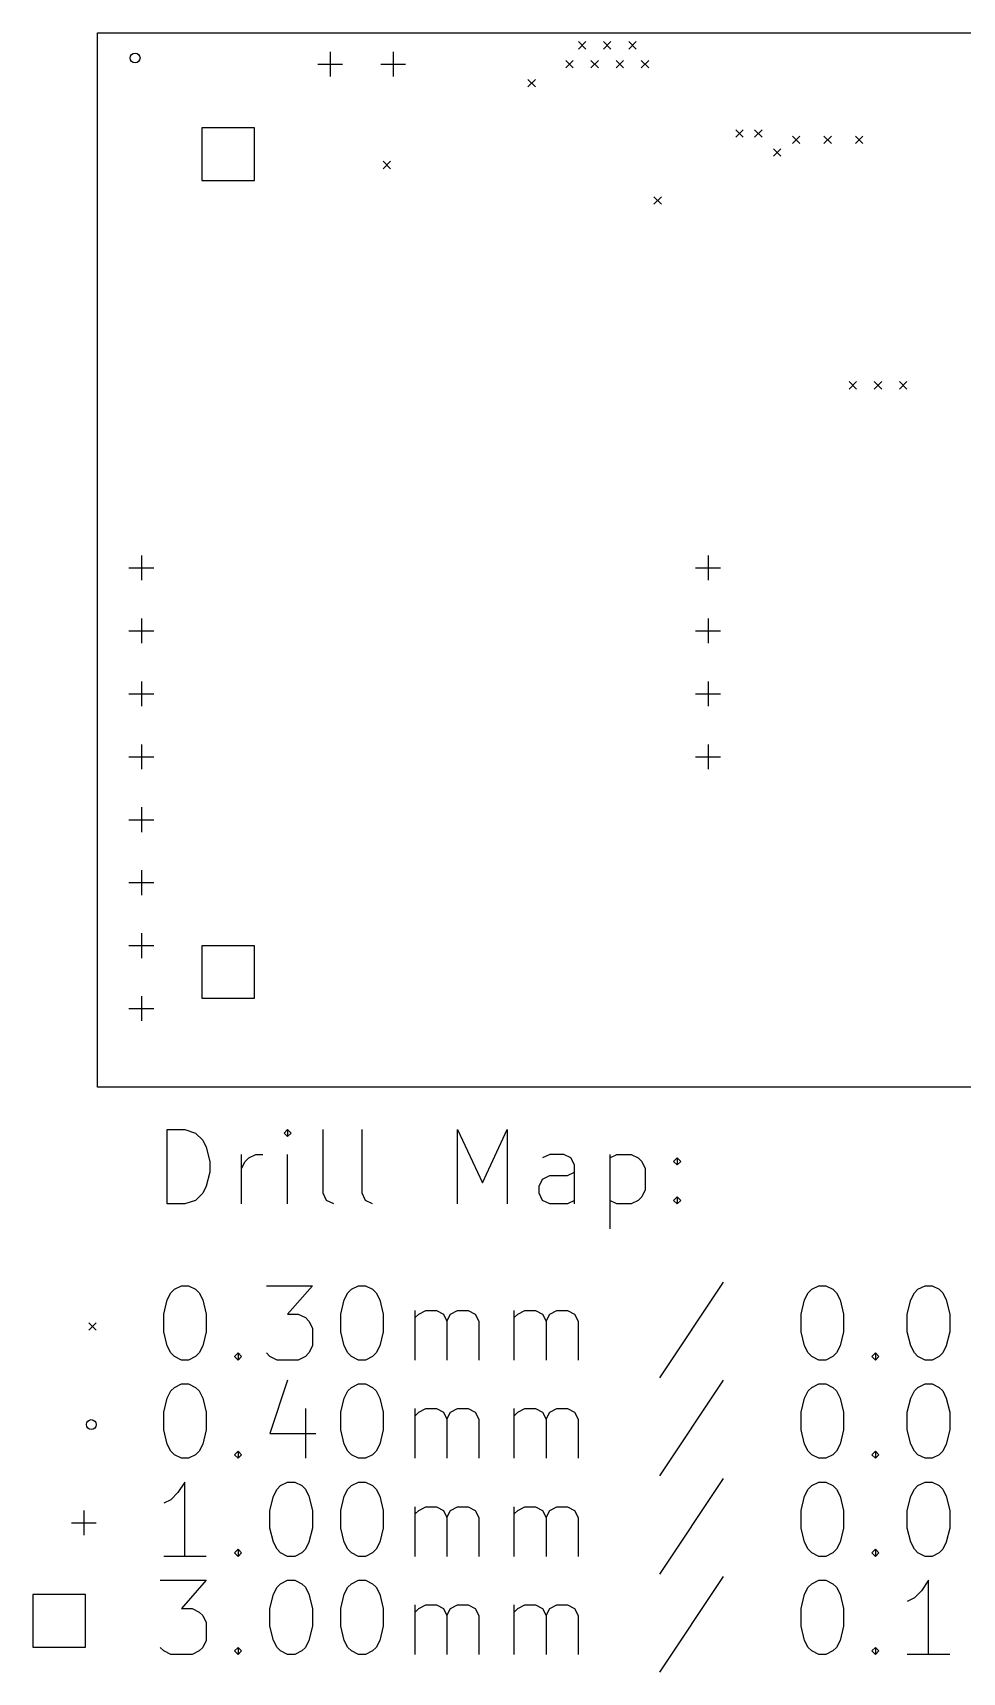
# Model space of a CAD drawing. Extents: x 3.28 to 6.16, y -3.77 to -1.15.
# Drawn here: x 3.278 to 4.754, y -3.754 to -1.15 of the extents above; entities that cross this region are included whole.
import ezdxf

# ---------------------------------------------------------------- set-up
doc = ezdxf.new("R2010")
doc.units = 0
doc.header["$MEASUREMENT"] = 0
doc.layers.add('BLACK', color=7, linetype='CONTINUOUS')

msp = doc.modelspace()

# ---------------------------------------------------------------- linework, layer by layer
at = {"layer": 'BLACK', "linetype": 'CONTINUOUS'}
for p, q in [((3.38031, -1.15), (6.15591, -1.15)), ((3.38031, -2.825), (3.38031, -1.15)), ((4.14409, -1.16409), (4.15591, -1.17591)), ((4.15591, -1.16409), (4.14409, -1.17591)), ((4.18409, -1.16409), (4.19591, -1.17591)), ((4.19591, -1.16409), (4.18409, -1.17591)), ((4.22409, -1.16409), (4.23591, -1.17591)), ((4.23591, -1.16409), (4.22409, -1.17591)), ((3.75, -1.18031), (3.75, -1.21969)), ((3.85, -1.18031), (3.85, -1.21969)), ((4.12409, -1.19409), (4.13591, -1.20591)), ((4.13591, -1.19409), (4.12409, -1.20591)), ((4.16409, -1.19409), (4.17591, -1.20591)), ((4.17591, -1.19409), (4.16409, -1.20591)), ((4.20409, -1.19409), (4.21591, -1.20591)), ((4.21591, -1.19409), (4.20409, -1.20591)), ((4.24409, -1.19409), (4.25591, -1.20591)), ((4.25591, -1.19409), (4.24409, -1.20591)), ((3.73031, -1.2), (3.76969, -1.2)), ((3.83031, -1.2), (3.86969, -1.2)), ((4.06409, -1.22409), (4.07591, -1.23591)), ((4.07591, -1.22409), (4.06409, -1.23591)), ((3.62955, -1.301), (3.54604, -1.301)), ((3.54604, -1.301), (3.54604, -1.38451)), ((3.62955, -1.38451), (3.62955, -1.301)), ((4.39409, -1.30409), (4.40591, -1.31591)), ((4.40591, -1.30409), (4.39409, -1.31591)), ((4.42409, -1.30409), (4.43591, -1.31591)), ((4.43591, -1.30409), (4.42409, -1.31591)), ((4.48409, -1.31409), (4.49591, -1.32591)), ((4.49591, -1.31409), (4.48409, -1.32591)), ((4.53409, -1.31409), (4.54591, -1.32591)), ((4.54591, -1.31409), (4.53409, -1.32591)), ((4.58409, -1.31409), (4.59591, -1.32591)), ((4.59591, -1.31409), (4.58409, -1.32591)), ((3.83409, -1.35409), (3.84591, -1.36591)), ((3.84591, -1.35409), (3.83409, -1.36591)), ((4.45409, -1.33409), (4.46591, -1.34591)), ((4.46591, -1.33409), (4.45409, -1.34591)), ((3.54604, -1.38451), (3.62955, -1.38451)), ((4.26409, -1.41047), (4.27591, -1.42228)), ((4.27591, -1.41047), (4.26409, -1.42228)), ((4.57409, -1.70409), (4.58591, -1.71591)), ((4.58591, -1.70409), (4.57409, -1.71591)), ((4.61409, -1.70409), (4.62591, -1.71591)), ((4.62591, -1.70409), (4.61409, -1.71591)), ((4.65409, -1.70409), (4.66591, -1.71591)), ((4.66591, -1.70409), (4.65409, -1.71591)), ((3.43031, -2), (3.46969, -2)), ((3.45, -1.98031), (3.45, -2.01969)), ((4.33031, -2), (4.36969, -2)), ((4.35, -1.98031), (4.35, -2.01969)), ((3.45, -2.08031), (3.45, -2.11969)), ((4.35, -2.08031), (4.35, -2.11969)), ((3.43031, -2.1), (3.46969, -2.1)), ((4.33031, -2.1), (4.36969, -2.1)), ((3.45, -2.18031), (3.45, -2.21969)), ((4.35, -2.18031), (4.35, -2.21969)), ((3.43031, -2.2), (3.46969, -2.2)), ((4.33031, -2.2), (4.36969, -2.2)), ((3.45, -2.28031), (3.45, -2.31969)), ((4.35, -2.28031), (4.35, -2.31969)), ((3.43031, -2.3), (3.46969, -2.3)), ((4.33031, -2.3), (4.36969, -2.3)), ((3.45, -2.38031), (3.45, -2.41969)), ((3.43031, -2.4), (3.46969, -2.4)), ((3.43031, -2.5), (3.46969, -2.5)), ((3.45, -2.48031), (3.45, -2.51969)), ((3.43031, -2.6), (3.46969, -2.6)), ((3.45, -2.58031), (3.45, -2.61969)), ((3.62955, -2.60021), (3.54604, -2.60021)), ((3.54604, -2.60021), (3.54604, -2.68373)), ((3.62955, -2.68373), (3.62955, -2.60021)), ((3.45, -2.68031), (3.45, -2.71969)), ((3.43031, -2.7), (3.46969, -2.7)), ((3.54604, -2.68373), (3.62955, -2.68373)), ((6.08, -2.825), (3.38031, -2.825)), ((3.49111, -3.01032), (3.49111, -2.89221)), ((3.49111, -2.89221), (3.51924, -2.89221)), ((3.51924, -2.89221), (3.53611, -2.89783)), ((3.53611, -2.89783), (3.54736, -2.90908)), ((3.54736, -2.90908), (3.55298, -2.92033)), ((3.68234, -2.89221), (3.67672, -2.89783)), ((3.67672, -2.89783), (3.68234, -2.90346)), ((3.68796, -2.89783), (3.68234, -2.89221)), ((3.68234, -2.89221), (3.68234, -2.90346)), ((3.68234, -2.90346), (3.68796, -2.89783)), ((3.73858, -2.99345), (3.73858, -2.89221)), ((3.80045, -2.99345), (3.80045, -2.89221)), ((3.95231, -3.01032), (3.95231, -2.89221)), ((3.95231, -2.89221), (3.99168, -2.97657)), ((3.99168, -2.97657), (4.03105, -2.89221)), ((4.03105, -2.89221), (4.03105, -3.01032)), ((3.55298, -2.92033), (3.55861, -2.94283)), ((3.60922, -3.01032), (3.60922, -2.93158)), ((3.61485, -2.94283), (3.62047, -2.9372)), ((3.62047, -2.9372), (3.63172, -2.93158)), ((3.63172, -2.93158), (3.64297, -2.93158)), ((3.68234, -3.01032), (3.68234, -2.93158)), ((4.09854, -2.93158), (4.08729, -2.9372)), ((4.12103, -2.93158), (4.09854, -2.93158)), ((4.13228, -2.9372), (4.12103, -2.93158)), ((4.13791, -2.94845), (4.13228, -2.9372)), ((4.19415, -2.93158), (4.19415, -3.04969)), ((4.19415, -2.9372), (4.2054, -2.93158)), ((4.2054, -2.93158), (4.2279, -2.93158)), ((4.2279, -2.93158), (4.23915, -2.9372)), ((4.23915, -2.9372), (4.24477, -2.94283)), ((4.29539, -2.94283), (4.30101, -2.9372)), ((4.30101, -2.9372), (4.30664, -2.94283)), ((4.30101, -2.9372), (4.30101, -2.94845)), ((3.55861, -2.9597), (3.55298, -2.9822)), ((3.55861, -2.94283), (3.55861, -2.9597)), ((3.60922, -2.95408), (3.61485, -2.94283)), ((4.08729, -2.97095), (4.09854, -2.96533)), ((4.09854, -2.96533), (4.12666, -2.96533)), ((4.12666, -2.96533), (4.13791, -2.9597)), ((4.13791, -3.01032), (4.13791, -2.94845)), ((4.24477, -2.94283), (4.25039, -2.95408)), ((4.25039, -2.95408), (4.25039, -2.98782)), ((4.30101, -2.94845), (4.29539, -2.94283)), ((4.30664, -2.94283), (4.30101, -2.94845)), ((3.54736, -2.99345), (3.53611, -3.0047)), ((3.55298, -2.9822), (3.54736, -2.99345)), ((3.74421, -3.0047), (3.73858, -2.99345)), ((3.80607, -3.0047), (3.80045, -2.99345)), ((4.08166, -2.9822), (4.08729, -2.97095)), ((4.08166, -2.99345), (4.08166, -2.9822)), ((4.08729, -3.0047), (4.08166, -2.99345)), ((4.25039, -2.98782), (4.24477, -2.99907)), ((3.51924, -3.01032), (3.49111, -3.01032)), ((3.53611, -3.0047), (3.51924, -3.01032)), ((3.75546, -3.01032), (3.74421, -3.0047)), ((3.81732, -3.01032), (3.80607, -3.0047)), ((4.09854, -3.01032), (4.08729, -3.0047)), ((4.12666, -3.01032), (4.09854, -3.01032)), ((4.13791, -3.0047), (4.12666, -3.01032)), ((4.2054, -3.01032), (4.19415, -3.0047)), ((4.2279, -3.01032), (4.2054, -3.01032)), ((4.23915, -3.0047), (4.2279, -3.01032)), ((4.24477, -2.99907), (4.23915, -3.0047)), ((4.29539, -3.0047), (4.30101, -2.99907)), ((4.30101, -3.01032), (4.29539, -3.0047)), ((4.30101, -2.99907), (4.30664, -3.0047)), ((4.30101, -2.99907), (4.30101, -3.01032)), ((4.30664, -3.0047), (4.30101, -3.01032)), ((3.49674, -3.15149), (3.50236, -3.14587)), ((3.50236, -3.14587), (3.51361, -3.14024)), ((3.51361, -3.14024), (3.52486, -3.14024)), ((3.52486, -3.14024), (3.53611, -3.14587)), ((3.53611, -3.14587), (3.54173, -3.15149)), ((3.64859, -3.14024), (3.72171, -3.14024)), ((3.72171, -3.14024), (3.68234, -3.18524)), ((3.77795, -3.15149), (3.78358, -3.14587)), ((3.78358, -3.14587), (3.79483, -3.14024)), ((3.79483, -3.14024), (3.80607, -3.14024)), ((3.80607, -3.14024), (3.81732, -3.14587)), ((3.81732, -3.14587), (3.82295, -3.15149)), ((4.37413, -3.13462), (4.27289, -3.28647)), ((4.50911, -3.15149), (4.51474, -3.14587)), ((4.51474, -3.14587), (4.52598, -3.14024)), ((4.52598, -3.14024), (4.53723, -3.14024)), ((4.53723, -3.14024), (4.54848, -3.14587)), ((4.54848, -3.14587), (4.55411, -3.15149)), ((4.67784, -3.15149), (4.68346, -3.14587)), ((4.68346, -3.14587), (4.69471, -3.14024)), ((4.69471, -3.14024), (4.70596, -3.14024)), ((4.70596, -3.14024), (4.71721, -3.14587)), ((4.71721, -3.14587), (4.72283, -3.15149)), ((3.48549, -3.18524), (3.49111, -3.16274)), ((3.49111, -3.16274), (3.49674, -3.15149)), ((3.54173, -3.15149), (3.54736, -3.16274)), ((3.54736, -3.16274), (3.55298, -3.18524)), ((3.7667, -3.18524), (3.77233, -3.16274)), ((3.77233, -3.16274), (3.77795, -3.15149)), ((3.82295, -3.15149), (3.82857, -3.16274)), ((3.82857, -3.16274), (3.8342, -3.18524)), ((4.49786, -3.18524), (4.50349, -3.16274)), ((4.50349, -3.16274), (4.50911, -3.15149)), ((4.55411, -3.15149), (4.55973, -3.16274)), ((4.55973, -3.16274), (4.56535, -3.18524)), ((4.66659, -3.18524), (4.67222, -3.16274)), ((4.67222, -3.16274), (4.67784, -3.15149)), ((4.72283, -3.15149), (4.72846, -3.16274)), ((4.72846, -3.16274), (4.73408, -3.18524)), ((3.36654, -3.19902), (3.37835, -3.21083)), ((3.37835, -3.19902), (3.36654, -3.21083)), ((3.48549, -3.21336), (3.48549, -3.18524)), ((3.55298, -3.18524), (3.55298, -3.21336)), ((3.68234, -3.18524), (3.69921, -3.18524)), ((3.69921, -3.18524), (3.71046, -3.19086)), ((3.71046, -3.19086), (3.71609, -3.19648)), ((3.71609, -3.19648), (3.72171, -3.20773)), ((3.7667, -3.21336), (3.7667, -3.18524)), ((3.8342, -3.18524), (3.8342, -3.21336)), ((3.88481, -3.25835), (3.88481, -3.17961)), ((3.88481, -3.19086), (3.89044, -3.18524)), ((3.89044, -3.18524), (3.90169, -3.17961)), ((3.90169, -3.17961), (3.91856, -3.17961)), ((3.91856, -3.17961), (3.92981, -3.18524)), ((3.92981, -3.18524), (3.93543, -3.19648)), ((3.93543, -3.19648), (3.94106, -3.18524)), ((3.93543, -3.19648), (3.93543, -3.25835)), ((3.94106, -3.18524), (3.95231, -3.17961)), ((3.95231, -3.17961), (3.96918, -3.17961)), ((3.96918, -3.17961), (3.98043, -3.18524)), ((3.98043, -3.18524), (3.98605, -3.19648)), ((3.98605, -3.19648), (3.98605, -3.25835)), ((4.04229, -3.25835), (4.04229, -3.17961)), ((4.04229, -3.19086), (4.04792, -3.18524)), ((4.04792, -3.18524), (4.05917, -3.17961)), ((4.05917, -3.17961), (4.07604, -3.17961)), ((4.07604, -3.17961), (4.08729, -3.18524)), ((4.08729, -3.18524), (4.09291, -3.19648)), ((4.09291, -3.19648), (4.09854, -3.18524)), ((4.09291, -3.19648), (4.09291, -3.25835)), ((4.09854, -3.18524), (4.10979, -3.17961)), ((4.10979, -3.17961), (4.12666, -3.17961)), ((4.12666, -3.17961), (4.13791, -3.18524)), ((4.13791, -3.18524), (4.14353, -3.19648)), ((4.14353, -3.19648), (4.14353, -3.25835)), ((4.49786, -3.21336), (4.49786, -3.18524)), ((4.56535, -3.18524), (4.56535, -3.21336)), ((4.66659, -3.21336), (4.66659, -3.18524)), ((4.73408, -3.18524), (4.73408, -3.21336)), ((3.49111, -3.23585), (3.48549, -3.21336)), ((3.55298, -3.21336), (3.54736, -3.23585)), ((3.72171, -3.20773), (3.72171, -3.23585)), ((3.77233, -3.23585), (3.7667, -3.21336)), ((3.8342, -3.21336), (3.82857, -3.23585)), ((4.50349, -3.23585), (4.49786, -3.21336)), ((4.56535, -3.21336), (4.55973, -3.23585)), ((4.67222, -3.23585), (4.66659, -3.21336)), ((4.73408, -3.21336), (4.72846, -3.23585)), ((3.49674, -3.2471), (3.49111, -3.23585)), ((3.50236, -3.25273), (3.49674, -3.2471)), ((3.51361, -3.25835), (3.50236, -3.25273)), ((3.53611, -3.25273), (3.52486, -3.25835)), ((3.54173, -3.2471), (3.53611, -3.25273)), ((3.54736, -3.23585), (3.54173, -3.2471)), ((3.59798, -3.25273), (3.6036, -3.2471)), ((3.6036, -3.25835), (3.59798, -3.25273)), ((3.6036, -3.2471), (3.60922, -3.25273)), ((3.6036, -3.2471), (3.6036, -3.25835)), ((3.60922, -3.25273), (3.6036, -3.25835)), ((3.65422, -3.25273), (3.64859, -3.2471)), ((3.66547, -3.25835), (3.65422, -3.25273)), ((3.71046, -3.25273), (3.69921, -3.25835)), ((3.71609, -3.2471), (3.71046, -3.25273)), ((3.72171, -3.23585), (3.71609, -3.2471)), ((3.77795, -3.2471), (3.77233, -3.23585)), ((3.78358, -3.25273), (3.77795, -3.2471)), ((3.79483, -3.25835), (3.78358, -3.25273)), ((3.81732, -3.25273), (3.80607, -3.25835)), ((3.82295, -3.2471), (3.81732, -3.25273)), ((3.82857, -3.23585), (3.82295, -3.2471)), ((4.50911, -3.2471), (4.50349, -3.23585)), ((4.51474, -3.25273), (4.50911, -3.2471)), ((4.52598, -3.25835), (4.51474, -3.25273)), ((4.54848, -3.25273), (4.53723, -3.25835)), ((4.55411, -3.2471), (4.54848, -3.25273)), ((4.55973, -3.23585), (4.55411, -3.2471)), ((4.61035, -3.25273), (4.61597, -3.2471)), ((4.61597, -3.25835), (4.61035, -3.25273)), ((4.61597, -3.2471), (4.6216, -3.25273)), ((4.61597, -3.2471), (4.61597, -3.25835)), ((4.6216, -3.25273), (4.61597, -3.25835)), ((4.67784, -3.2471), (4.67222, -3.23585)), ((4.68346, -3.25273), (4.67784, -3.2471)), ((4.69471, -3.25835), (4.68346, -3.25273)), ((4.71721, -3.25273), (4.70596, -3.25835)), ((4.72283, -3.2471), (4.71721, -3.25273)), ((4.72846, -3.23585), (4.72283, -3.2471)), ((3.52486, -3.25835), (3.51361, -3.25835)), ((3.69921, -3.25835), (3.66547, -3.25835)), ((3.80607, -3.25835), (3.79483, -3.25835)), ((4.53723, -3.25835), (4.52598, -3.25835)), ((4.70596, -3.25835), (4.69471, -3.25835)), ((3.49674, -3.3074), (3.50236, -3.30177)), ((3.50236, -3.30177), (3.51361, -3.29615)), ((3.51361, -3.29615), (3.52486, -3.29615)), ((3.52486, -3.29615), (3.53611, -3.30177)), ((3.53611, -3.30177), (3.54173, -3.3074)), ((3.68234, -3.29052), (3.65422, -3.37489)), ((3.77795, -3.3074), (3.78358, -3.30177)), ((3.78358, -3.30177), (3.79483, -3.29615)), ((3.79483, -3.29615), (3.80607, -3.29615)), ((3.80607, -3.29615), (3.81732, -3.30177)), ((3.81732, -3.30177), (3.82295, -3.3074)), ((4.37413, -3.29052), (4.27289, -3.44238)), ((4.50911, -3.3074), (4.51474, -3.30177)), ((4.51474, -3.30177), (4.52598, -3.29615)), ((4.52598, -3.29615), (4.53723, -3.29615)), ((4.53723, -3.29615), (4.54848, -3.30177)), ((4.54848, -3.30177), (4.55411, -3.3074)), ((4.67784, -3.3074), (4.68346, -3.30177)), ((4.68346, -3.30177), (4.69471, -3.29615)), ((4.69471, -3.29615), (4.70596, -3.29615)), ((4.70596, -3.29615), (4.71721, -3.30177)), ((4.71721, -3.30177), (4.72283, -3.3074)), ((3.48549, -3.34114), (3.49111, -3.31864)), ((3.49111, -3.31864), (3.49674, -3.3074)), ((3.54173, -3.3074), (3.54736, -3.31864)), ((3.54736, -3.31864), (3.55298, -3.34114)), ((3.7667, -3.34114), (3.77233, -3.31864)), ((3.77233, -3.31864), (3.77795, -3.3074)), ((3.82295, -3.3074), (3.82857, -3.31864)), ((3.82857, -3.31864), (3.8342, -3.34114)), ((4.49786, -3.34114), (4.50349, -3.31864)), ((4.50349, -3.31864), (4.50911, -3.3074)), ((4.55411, -3.3074), (4.55973, -3.31864)), ((4.55973, -3.31864), (4.56535, -3.34114)), ((4.66659, -3.34114), (4.67222, -3.31864)), ((4.67222, -3.31864), (4.67784, -3.3074)), ((4.72283, -3.3074), (4.72846, -3.31864)), ((4.72846, -3.31864), (4.73408, -3.34114)), ((3.48549, -3.36926), (3.48549, -3.34114)), ((3.55298, -3.34114), (3.55298, -3.36926)), ((3.71046, -3.33552), (3.71046, -3.41426)), ((3.7667, -3.36926), (3.7667, -3.34114)), ((3.8342, -3.34114), (3.8342, -3.36926)), ((3.88481, -3.41426), (3.88481, -3.33552)), ((3.88481, -3.34677), (3.89044, -3.34114)), ((3.89044, -3.34114), (3.90169, -3.33552)), ((3.90169, -3.33552), (3.91856, -3.33552)), ((3.91856, -3.33552), (3.92981, -3.34114)), ((3.92981, -3.34114), (3.93543, -3.35239)), ((3.93543, -3.35239), (3.94106, -3.34114)), ((3.93543, -3.35239), (3.93543, -3.41426)), ((3.94106, -3.34114), (3.95231, -3.33552)), ((3.95231, -3.33552), (3.96918, -3.33552)), ((3.96918, -3.33552), (3.98043, -3.34114)), ((3.98043, -3.34114), (3.98605, -3.35239)), ((3.98605, -3.35239), (3.98605, -3.41426)), ((4.04229, -3.41426), (4.04229, -3.33552)), ((4.04229, -3.34677), (4.04792, -3.34114)), ((4.04792, -3.34114), (4.05917, -3.33552)), ((4.05917, -3.33552), (4.07604, -3.33552)), ((4.07604, -3.33552), (4.08729, -3.34114)), ((4.08729, -3.34114), (4.09291, -3.35239)), ((4.09291, -3.35239), (4.09854, -3.34114)), ((4.09291, -3.35239), (4.09291, -3.41426)), ((4.09854, -3.34114), (4.10979, -3.33552)), ((4.10979, -3.33552), (4.12666, -3.33552)), ((4.12666, -3.33552), (4.13791, -3.34114)), ((4.13791, -3.34114), (4.14353, -3.35239)), ((4.14353, -3.35239), (4.14353, -3.41426)), ((4.49786, -3.36926), (4.49786, -3.34114)), ((4.56535, -3.34114), (4.56535, -3.36926)), ((4.66659, -3.36926), (4.66659, -3.34114)), ((4.73408, -3.34114), (4.73408, -3.36926)), ((3.49111, -3.39176), (3.48549, -3.36926)), ((3.55298, -3.36926), (3.54736, -3.39176)), ((3.65422, -3.37489), (3.72733, -3.37489)), ((3.77233, -3.39176), (3.7667, -3.36926)), ((3.8342, -3.36926), (3.82857, -3.39176)), ((4.50349, -3.39176), (4.49786, -3.36926)), ((4.56535, -3.36926), (4.55973, -3.39176)), ((4.67222, -3.39176), (4.66659, -3.36926)), ((4.73408, -3.36926), (4.72846, -3.39176)), ((3.49674, -3.40301), (3.49111, -3.39176)), ((3.50236, -3.40863), (3.49674, -3.40301)), ((3.51361, -3.41426), (3.50236, -3.40863)), ((3.53611, -3.40863), (3.52486, -3.41426)), ((3.54173, -3.40301), (3.53611, -3.40863)), ((3.54736, -3.39176), (3.54173, -3.40301)), ((3.59798, -3.40863), (3.6036, -3.40301)), ((3.6036, -3.41426), (3.59798, -3.40863)), ((3.6036, -3.40301), (3.60922, -3.40863)), ((3.6036, -3.40301), (3.6036, -3.41426)), ((3.60922, -3.40863), (3.6036, -3.41426)), ((3.77795, -3.40301), (3.77233, -3.39176)), ((3.78358, -3.40863), (3.77795, -3.40301)), ((3.79483, -3.41426), (3.78358, -3.40863)), ((3.81732, -3.40863), (3.80607, -3.41426)), ((3.82295, -3.40301), (3.81732, -3.40863)), ((3.82857, -3.39176), (3.82295, -3.40301)), ((4.50911, -3.40301), (4.50349, -3.39176)), ((4.51474, -3.40863), (4.50911, -3.40301)), ((4.52598, -3.41426), (4.51474, -3.40863)), ((4.54848, -3.40863), (4.53723, -3.41426)), ((4.55411, -3.40301), (4.54848, -3.40863)), ((4.55973, -3.39176), (4.55411, -3.40301)), ((4.61035, -3.40863), (4.61597, -3.40301)), ((4.61597, -3.41426), (4.61035, -3.40863)), ((4.61597, -3.40301), (4.6216, -3.40863)), ((4.61597, -3.40301), (4.61597, -3.41426)), ((4.6216, -3.40863), (4.61597, -3.41426)), ((4.67784, -3.40301), (4.67222, -3.39176)), ((4.68346, -3.40863), (4.67784, -3.40301)), ((4.69471, -3.41426), (4.68346, -3.40863)), ((4.71721, -3.40863), (4.70596, -3.41426)), ((4.72283, -3.40301), (4.71721, -3.40863)), ((4.72846, -3.39176), (4.72283, -3.40301)), ((3.52486, -3.41426), (3.51361, -3.41426)), ((3.80607, -3.41426), (3.79483, -3.41426)), ((4.53723, -3.41426), (4.52598, -3.41426)), ((4.70596, -3.41426), (4.69471, -3.41426)), ((3.51924, -3.45205), (3.50799, -3.46893)), ((3.51924, -3.57016), (3.51924, -3.45205)), ((3.65984, -3.47455), (3.66547, -3.4633)), ((3.66547, -3.4633), (3.67109, -3.45768)), ((3.67109, -3.45768), (3.68234, -3.45205)), ((3.68234, -3.45205), (3.69359, -3.45205)), ((3.69359, -3.45205), (3.70484, -3.45768)), ((3.70484, -3.45768), (3.71046, -3.4633)), ((3.71046, -3.4633), (3.71609, -3.47455)), ((3.77233, -3.47455), (3.77795, -3.4633)), ((3.77795, -3.4633), (3.78358, -3.45768)), ((3.78358, -3.45768), (3.79483, -3.45205)), ((3.79483, -3.45205), (3.80607, -3.45205)), ((3.80607, -3.45205), (3.81732, -3.45768)), ((3.81732, -3.45768), (3.82295, -3.4633)), ((3.82295, -3.4633), (3.82857, -3.47455)), ((4.37413, -3.44643), (4.27289, -3.59828)), ((4.50349, -3.47455), (4.50911, -3.4633)), ((4.50911, -3.4633), (4.51474, -3.45768)), ((4.51474, -3.45768), (4.52598, -3.45205)), ((4.52598, -3.45205), (4.53723, -3.45205)), ((4.53723, -3.45205), (4.54848, -3.45768)), ((4.54848, -3.45768), (4.55411, -3.4633)), ((4.55411, -3.4633), (4.55973, -3.47455)), ((4.67222, -3.47455), (4.67784, -3.4633)), ((4.67784, -3.4633), (4.68346, -3.45768)), ((4.68346, -3.45768), (4.69471, -3.45205)), ((4.69471, -3.45205), (4.70596, -3.45205)), ((4.70596, -3.45205), (4.71721, -3.45768)), ((4.71721, -3.45768), (4.72283, -3.4633)), ((4.72283, -3.4633), (4.72846, -3.47455)), ((3.49674, -3.48017), (3.48549, -3.4858)), ((3.50799, -3.46893), (3.49674, -3.48017)), ((3.65422, -3.49705), (3.65984, -3.47455)), ((3.71609, -3.47455), (3.72171, -3.49705)), ((3.7667, -3.49705), (3.77233, -3.47455)), ((3.82857, -3.47455), (3.8342, -3.49705)), ((4.49786, -3.49705), (4.50349, -3.47455)), ((4.55973, -3.47455), (4.56535, -3.49705)), ((4.66659, -3.49705), (4.67222, -3.47455)), ((4.72846, -3.47455), (4.73408, -3.49705)), ((3.35866, -3.49705), (3.35866, -3.53642)), ((3.65422, -3.52517), (3.65422, -3.49705)), ((3.72171, -3.49705), (3.72171, -3.52517)), ((3.7667, -3.52517), (3.7667, -3.49705)), ((3.8342, -3.49705), (3.8342, -3.52517)), ((3.88481, -3.57016), (3.88481, -3.49142)), ((3.88481, -3.50267), (3.89044, -3.49705)), ((3.89044, -3.49705), (3.90169, -3.49142)), ((3.90169, -3.49142), (3.91856, -3.49142)), ((3.91856, -3.49142), (3.92981, -3.49705)), ((3.92981, -3.49705), (3.93543, -3.5083)), ((3.93543, -3.5083), (3.94106, -3.49705)), ((3.93543, -3.5083), (3.93543, -3.57016)), ((3.94106, -3.49705), (3.95231, -3.49142)), ((3.95231, -3.49142), (3.96918, -3.49142)), ((3.96918, -3.49142), (3.98043, -3.49705)), ((3.98043, -3.49705), (3.98605, -3.5083)), ((3.98605, -3.5083), (3.98605, -3.57016)), ((4.04229, -3.57016), (4.04229, -3.49142)), ((4.04229, -3.50267), (4.04792, -3.49705)), ((4.04792, -3.49705), (4.05917, -3.49142)), ((4.05917, -3.49142), (4.07604, -3.49142)), ((4.07604, -3.49142), (4.08729, -3.49705)), ((4.08729, -3.49705), (4.09291, -3.5083)), ((4.09291, -3.5083), (4.09854, -3.49705)), ((4.09291, -3.5083), (4.09291, -3.57016)), ((4.09854, -3.49705), (4.10979, -3.49142)), ((4.10979, -3.49142), (4.12666, -3.49142)), ((4.12666, -3.49142), (4.13791, -3.49705)), ((4.13791, -3.49705), (4.14353, -3.5083)), ((4.14353, -3.5083), (4.14353, -3.57016)), ((4.49786, -3.52517), (4.49786, -3.49705)), ((4.56535, -3.49705), (4.56535, -3.52517)), ((4.66659, -3.52517), (4.66659, -3.49705)), ((4.73408, -3.49705), (4.73408, -3.52517)), ((3.33898, -3.51673), (3.37835, -3.51673)), ((3.65984, -3.54767), (3.65422, -3.52517)), ((3.72171, -3.52517), (3.71609, -3.54767)), ((3.77233, -3.54767), (3.7667, -3.52517)), ((3.8342, -3.52517), (3.82857, -3.54767)), ((4.50349, -3.54767), (4.49786, -3.52517)), ((4.56535, -3.52517), (4.55973, -3.54767)), ((4.67222, -3.54767), (4.66659, -3.52517)), ((4.73408, -3.52517), (4.72846, -3.54767)), ((3.59798, -3.56454), (3.6036, -3.55891)), ((3.6036, -3.57016), (3.59798, -3.56454)), ((3.6036, -3.55891), (3.60922, -3.56454)), ((3.6036, -3.55891), (3.6036, -3.57016)), ((3.60922, -3.56454), (3.6036, -3.57016)), ((3.66547, -3.55891), (3.65984, -3.54767)), ((3.67109, -3.56454), (3.66547, -3.55891)), ((3.68234, -3.57016), (3.67109, -3.56454)), ((3.70484, -3.56454), (3.69359, -3.57016)), ((3.71046, -3.55891), (3.70484, -3.56454)), ((3.71609, -3.54767), (3.71046, -3.55891)), ((3.77795, -3.55891), (3.77233, -3.54767)), ((3.78358, -3.56454), (3.77795, -3.55891)), ((3.79483, -3.57016), (3.78358, -3.56454)), ((3.81732, -3.56454), (3.80607, -3.57016)), ((3.82295, -3.55891), (3.81732, -3.56454)), ((3.82857, -3.54767), (3.82295, -3.55891)), ((4.50911, -3.55891), (4.50349, -3.54767)), ((4.51474, -3.56454), (4.50911, -3.55891)), ((4.52598, -3.57016), (4.51474, -3.56454)), ((4.54848, -3.56454), (4.53723, -3.57016)), ((4.55411, -3.55891), (4.54848, -3.56454)), ((4.55973, -3.54767), (4.55411, -3.55891)), ((4.61035, -3.56454), (4.61597, -3.55891)), ((4.61597, -3.57016), (4.61035, -3.56454)), ((4.61597, -3.55891), (4.6216, -3.56454)), ((4.61597, -3.55891), (4.61597, -3.57016)), ((4.6216, -3.56454), (4.61597, -3.57016)), ((4.67784, -3.55891), (4.67222, -3.54767)), ((4.68346, -3.56454), (4.67784, -3.55891)), ((4.69471, -3.57016), (4.68346, -3.56454)), ((4.71721, -3.56454), (4.70596, -3.57016)), ((4.72283, -3.55891), (4.71721, -3.56454)), ((4.72846, -3.54767), (4.72283, -3.55891)), ((3.55298, -3.57016), (3.48549, -3.57016)), ((3.69359, -3.57016), (3.68234, -3.57016)), ((3.80607, -3.57016), (3.79483, -3.57016)), ((4.53723, -3.57016), (4.52598, -3.57016)), ((4.70596, -3.57016), (4.69471, -3.57016)), ((3.47986, -3.60796), (3.55298, -3.60796)), ((3.55298, -3.60796), (3.51361, -3.65295)), ((3.65984, -3.63046), (3.66547, -3.61921)), ((3.66547, -3.61921), (3.67109, -3.61358)), ((3.67109, -3.61358), (3.68234, -3.60796)), ((3.68234, -3.60796), (3.69359, -3.60796)), ((3.69359, -3.60796), (3.70484, -3.61358)), ((3.70484, -3.61358), (3.71046, -3.61921)), ((3.71046, -3.61921), (3.71609, -3.63046)), ((3.77233, -3.63046), (3.77795, -3.61921)), ((3.77795, -3.61921), (3.78358, -3.61358)), ((3.78358, -3.61358), (3.79483, -3.60796)), ((3.79483, -3.60796), (3.80607, -3.60796)), ((3.80607, -3.60796), (3.81732, -3.61358)), ((3.81732, -3.61358), (3.82295, -3.61921)), ((3.82295, -3.61921), (3.82857, -3.63046)), ((4.37413, -3.60233), (4.27289, -3.75419)), ((4.50349, -3.63046), (4.50911, -3.61921)), ((4.50911, -3.61921), (4.51474, -3.61358)), ((4.51474, -3.61358), (4.52598, -3.60796)), ((4.52598, -3.60796), (4.53723, -3.60796)), ((4.53723, -3.60796), (4.54848, -3.61358)), ((4.54848, -3.61358), (4.55411, -3.61921)), ((4.55411, -3.61921), (4.55973, -3.63046)), ((4.70034, -3.60796), (4.68909, -3.62483)), ((4.70034, -3.72607), (4.70034, -3.60796)), ((3.36105, -3.63088), (3.27753, -3.63088)), ((3.27753, -3.63088), (3.27753, -3.7144)), ((3.36105, -3.7144), (3.36105, -3.63088)), ((3.65422, -3.65295), (3.65984, -3.63046)), ((3.71609, -3.63046), (3.72171, -3.65295)), ((3.7667, -3.65295), (3.77233, -3.63046)), ((3.82857, -3.63046), (3.8342, -3.65295)), ((4.49786, -3.65295), (4.50349, -3.63046)), ((4.55973, -3.63046), (4.56535, -3.65295)), ((4.67784, -3.63608), (4.66659, -3.6417)), ((4.68909, -3.62483), (4.67784, -3.63608)), ((3.51361, -3.65295), (3.53048, -3.65295)), ((3.53048, -3.65295), (3.54173, -3.65858)), ((3.54173, -3.65858), (3.54736, -3.6642)), ((3.54736, -3.6642), (3.55298, -3.67545)), ((3.65422, -3.68107), (3.65422, -3.65295)), ((3.72171, -3.65295), (3.72171, -3.68107)), ((3.7667, -3.68107), (3.7667, -3.65295)), ((3.8342, -3.65295), (3.8342, -3.68107)), ((3.88481, -3.72607), (3.88481, -3.64733)), ((3.88481, -3.65858), (3.89044, -3.65295)), ((3.89044, -3.65295), (3.90169, -3.64733)), ((3.90169, -3.64733), (3.91856, -3.64733)), ((3.91856, -3.64733), (3.92981, -3.65295)), ((3.92981, -3.65295), (3.93543, -3.6642)), ((3.93543, -3.6642), (3.94106, -3.65295)), ((3.93543, -3.6642), (3.93543, -3.72607)), ((3.94106, -3.65295), (3.95231, -3.64733)), ((3.95231, -3.64733), (3.96918, -3.64733)), ((3.96918, -3.64733), (3.98043, -3.65295)), ((3.98043, -3.65295), (3.98605, -3.6642)), ((3.98605, -3.6642), (3.98605, -3.72607)), ((4.04229, -3.72607), (4.04229, -3.64733)), ((4.04229, -3.65858), (4.04792, -3.65295)), ((4.04792, -3.65295), (4.05917, -3.64733)), ((4.05917, -3.64733), (4.07604, -3.64733)), ((4.07604, -3.64733), (4.08729, -3.65295)), ((4.08729, -3.65295), (4.09291, -3.6642)), ((4.09291, -3.6642), (4.09854, -3.65295)), ((4.09291, -3.6642), (4.09291, -3.72607)), ((4.09854, -3.65295), (4.10979, -3.64733)), ((4.10979, -3.64733), (4.12666, -3.64733)), ((4.12666, -3.64733), (4.13791, -3.65295)), ((4.13791, -3.65295), (4.14353, -3.6642)), ((4.14353, -3.6642), (4.14353, -3.72607)), ((4.49786, -3.68107), (4.49786, -3.65295)), ((4.56535, -3.65295), (4.56535, -3.68107)), ((3.55298, -3.67545), (3.55298, -3.70357)), ((3.65984, -3.70357), (3.65422, -3.68107)), ((3.72171, -3.68107), (3.71609, -3.70357)), ((3.77233, -3.70357), (3.7667, -3.68107)), ((3.8342, -3.68107), (3.82857, -3.70357)), ((4.50349, -3.70357), (4.49786, -3.68107)), ((4.56535, -3.68107), (4.55973, -3.70357)), ((3.27753, -3.7144), (3.36105, -3.7144)), ((3.48549, -3.72044), (3.47986, -3.71482)), ((3.49674, -3.72607), (3.48549, -3.72044)), ((3.54173, -3.72044), (3.53048, -3.72607)), ((3.54736, -3.71482), (3.54173, -3.72044)), ((3.55298, -3.70357), (3.54736, -3.71482)), ((3.59798, -3.72044), (3.6036, -3.71482)), ((3.6036, -3.72607), (3.59798, -3.72044)), ((3.6036, -3.71482), (3.60922, -3.72044)), ((3.6036, -3.71482), (3.6036, -3.72607)), ((3.60922, -3.72044), (3.6036, -3.72607)), ((3.66547, -3.71482), (3.65984, -3.70357)), ((3.67109, -3.72044), (3.66547, -3.71482)), ((3.68234, -3.72607), (3.67109, -3.72044)), ((3.70484, -3.72044), (3.69359, -3.72607)), ((3.71046, -3.71482), (3.70484, -3.72044)), ((3.71609, -3.70357), (3.71046, -3.71482)), ((3.77795, -3.71482), (3.77233, -3.70357)), ((3.78358, -3.72044), (3.77795, -3.71482)), ((3.79483, -3.72607), (3.78358, -3.72044)), ((3.81732, -3.72044), (3.80607, -3.72607)), ((3.82295, -3.71482), (3.81732, -3.72044)), ((3.82857, -3.70357), (3.82295, -3.71482)), ((4.50911, -3.71482), (4.50349, -3.70357)), ((4.51474, -3.72044), (4.50911, -3.71482)), ((4.52598, -3.72607), (4.51474, -3.72044)), ((4.54848, -3.72044), (4.53723, -3.72607)), ((4.55411, -3.71482), (4.54848, -3.72044)), ((4.55973, -3.70357), (4.55411, -3.71482)), ((4.61035, -3.72044), (4.61597, -3.71482)), ((4.61597, -3.72607), (4.61035, -3.72044)), ((4.61597, -3.71482), (4.6216, -3.72044)), ((4.61597, -3.71482), (4.61597, -3.72607)), ((4.6216, -3.72044), (4.61597, -3.72607)), ((3.53048, -3.72607), (3.49674, -3.72607)), ((3.69359, -3.72607), (3.68234, -3.72607)), ((3.80607, -3.72607), (3.79483, -3.72607)), ((4.53723, -3.72607), (4.52598, -3.72607)), ((4.73408, -3.72607), (4.66659, -3.72607))]:
    msp.add_line(p, q, dxfattribs=at)
at = {"layer": 'BLACK'}
for centre in [(3.44, -1.19), (3.37047, -3.36083)]:
    msp.add_circle(centre, 0.00787, dxfattribs=at)

doc.saveas('drawing.dxf')
